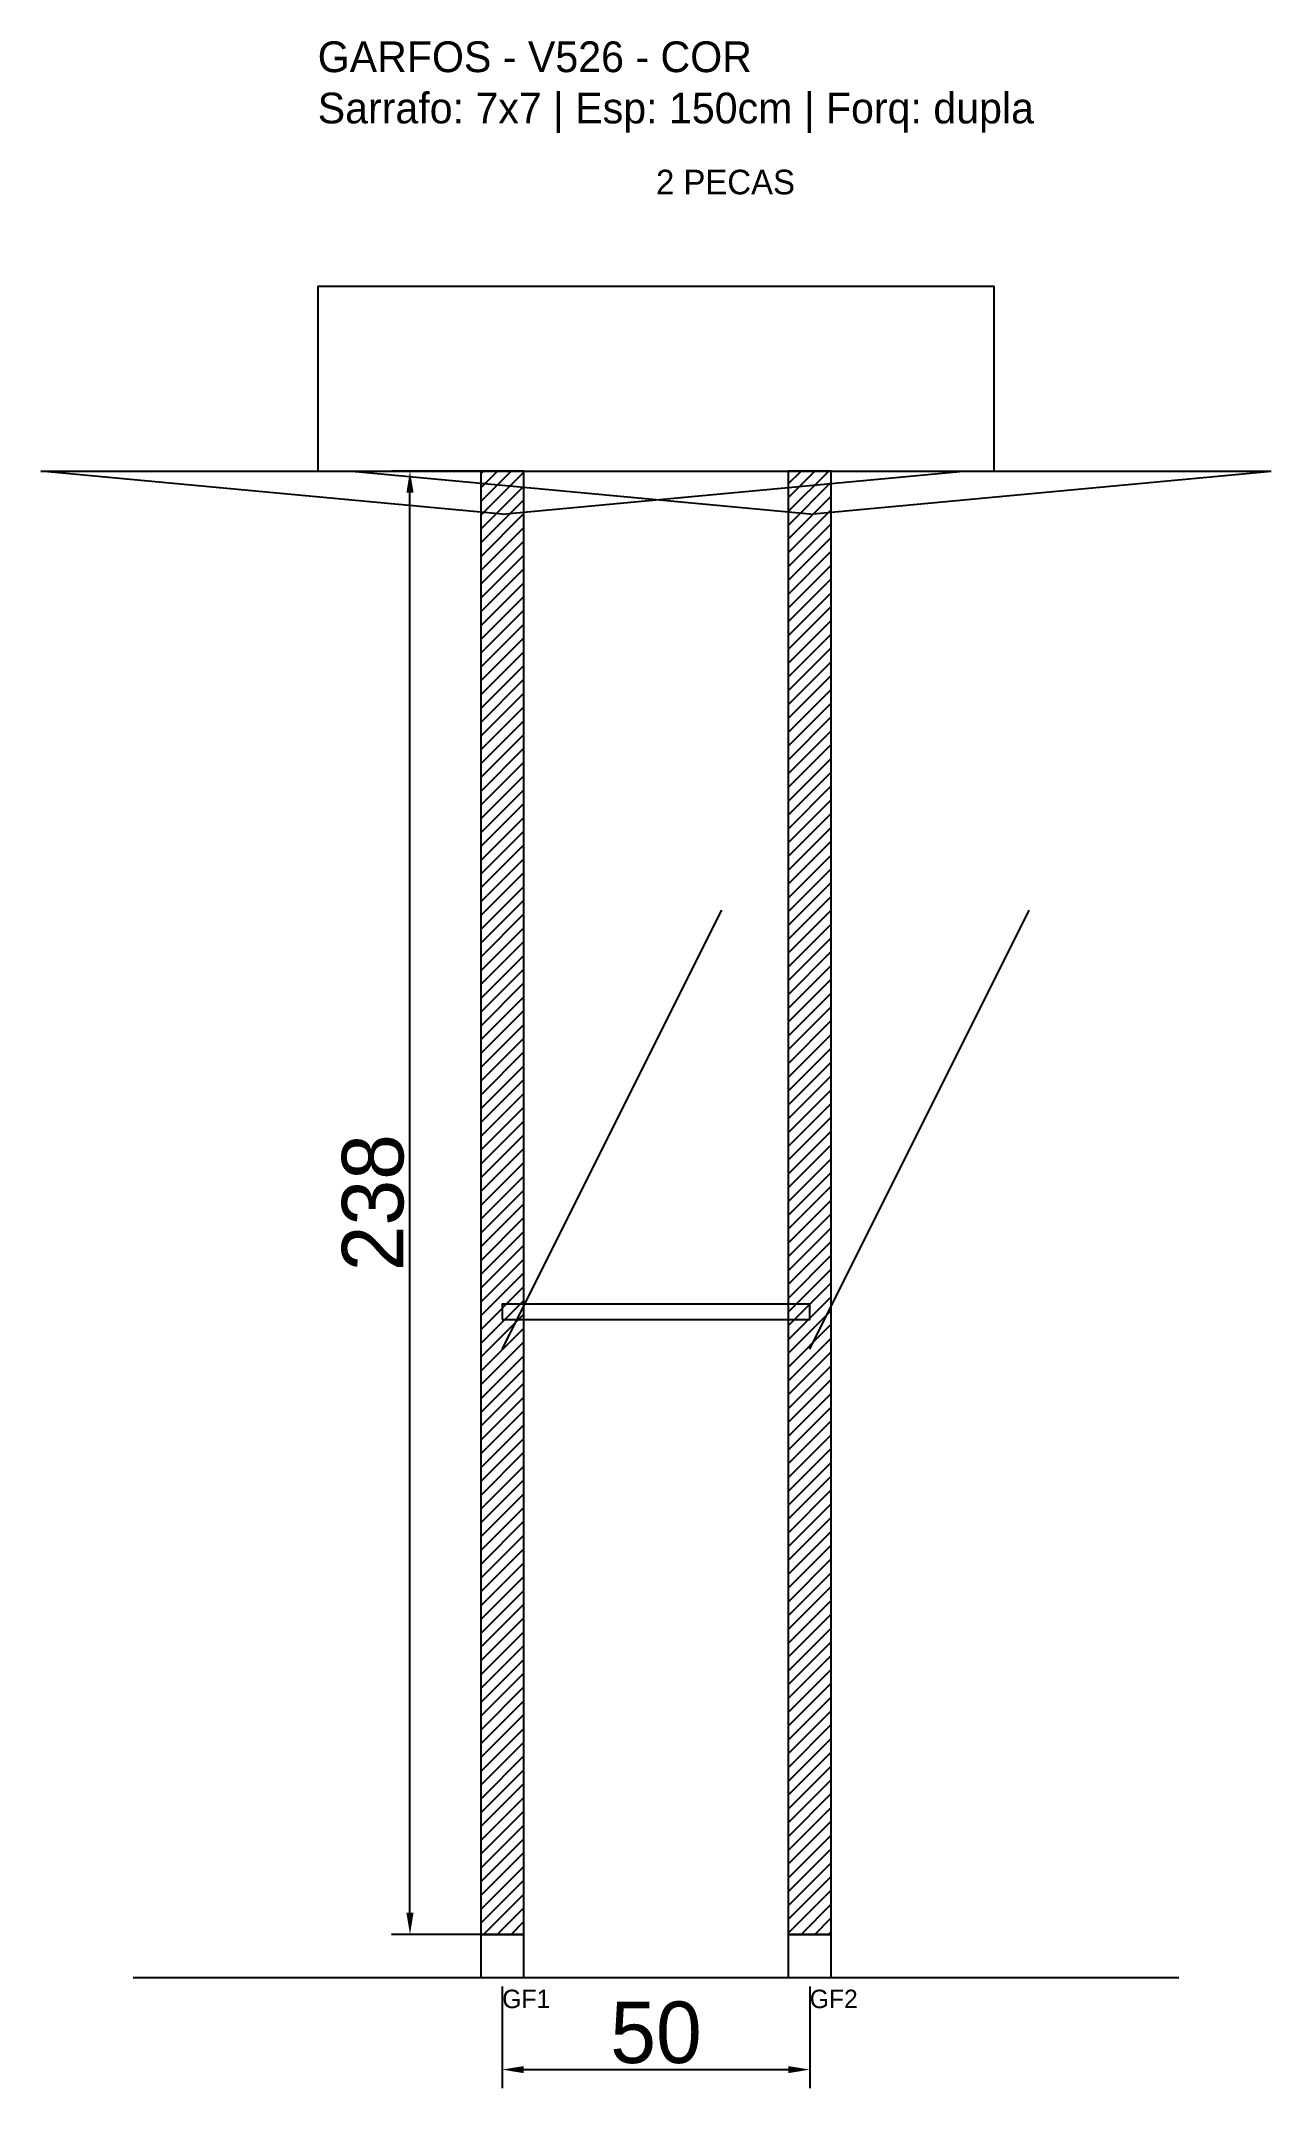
# Model space of a CAD drawing. Header units: metres. Extents: x -45 to 155, y -25 to 308.
import ezdxf

# ---------------------------------------------------------------- set-up
doc = ezdxf.new("R2010")
doc.units = ezdxf.units.M
for name, color, linetype in [('BARRA_ANCORAGEM', 1, 'Continuous'), ('COTA', 241, 'Continuous'), ('GARFOS OK', 3, 'Continuous'), ('NOME DA VIGA', 6, 'Continuous'), ('SARR_7x7', 40, 'Continuous'), ('TIRAS REESCORAMENTO', 252, 'Continuous'), ('VIGAS', 3, 'Continuous')]:
    doc.layers.add(name, color=color, linetype=linetype)
doc.dimstyles.new('EZ DXF', dxfattribs={"dimtxt": 10, "dimasz": 3.5, "dimexe": 3, "dimexo": 1.5, "dimgap": 1, "dimtad": 1, "dimdec": 1, "dimdsep": 46, "dimcen": 2.5, "dimazin": 3, "dimtfac": 1, "dimtmove": 0, "dimatfit": 3})

msp = doc.modelspace()

# ---------------------------------------------------------------- hatches: boundary and pattern name
at = {"layer": 'COTA'}
h = msp.add_hatch(dxfattribs=at)
h.set_pattern_fill('ANSI31', scale=0.5)
h.paths.add_polyline_path([(26.5, 0), (33.5, 0), (33.5, 238), (26.5, 238)])
h = msp.add_hatch(dxfattribs=at)
h.set_pattern_fill('ANSI31', scale=0.5)
h.paths.add_polyline_path([(76.5, 0), (83.5, 0), (83.5, 238), (76.5, 238)])

# ---------------------------------------------------------------- linework, layer by layer
at = {"layer": 'BARRA_ANCORAGEM'}
for p, q in [((30, 95.2), (65.7, 166.6)), ((80, 95.2), (115.7, 166.6))]:
    msp.add_line(p, q, dxfattribs=at)
at = {"layer": 'GARFOS OK'}
for p, q in [((30, 231), (-45, 238)), ((-45, 238), (105, 238)), ((80, 231), (5, 238)), ((5, 238), (155, 238)), ((30, 231), (105, 238)), ((80, 231), (155, 238))]:
    msp.add_line(p, q, dxfattribs=at)
at = {"layer": 'GARFOS OK', "linetype": 'CONTINUOUS'}
msp.add_line((-30, -7), (140, -7), dxfattribs=at)
at = {"layer": 'GARFOS OK'}
for points in [[(26.5, 0), (33.5, 0), (33.5, 238), (26.5, 238), (26.5, 0)], [(76.5, 0), (83.5, 0), (83.5, 238), (76.5, 238), (76.5, 0)]]:
    msp.add_lwpolyline(points, dxfattribs=at)
at = {"layer": 'SARR_7x7'}
for points in [[(26.5, -7), (33.5, -7), (33.5, 0), (26.5, 0), (26.5, -7)], [(76.5, -7), (83.5, -7), (83.5, 0), (76.5, 0), (76.5, -7)]]:
    msp.add_lwpolyline(points, dxfattribs=at)
at = {"layer": 'TIRAS REESCORAMENTO'}
msp.add_lwpolyline([(30, 100), (80, 100), (80, 102.5), (30, 102.5), (30, 100)], dxfattribs=at)
at = {"layer": 'VIGAS'}
msp.add_lwpolyline([(0, 238), (110, 238), (110, 268), (0, 268), (0, 238)], dxfattribs=at)

# ---------------------------------------------------------------- texts
at = {"layer": 'NOME DA VIGA'}
for s, height, p in [('2 PECAS', 4, (55, 283)), ('GF1', 3, (30, -12)), ('GF2', 3, (80, -12))]:
    msp.add_text(s, height=height, dxfattribs=at).set_placement(p)
at = {"layer": 'NOME DA VIGA', "insert": (0, 293), "char_height": 5, "attachment_point": 7}
msp.add_mtext('GARFOS - V526 - COR\\PSarrafo: 7x7 | Esp: 150cm | Forq: dupla', dxfattribs=at)

# ---------------------------------------------------------------- dimensions: what is measured, and where the dimension line sits
at = {"layer": 'COTA'}
msp.add_linear_dim(base=(15, 0), p1=(30, 0), p2=(30, 238), angle=90, dimstyle='EZ DXF', dxfattribs=at).render()
msp.add_linear_dim(base=(30, -22), p1=(30, -7), p2=(80, -7), dimstyle='EZ DXF', dxfattribs=at).render()

doc.saveas('drawing.dxf')
